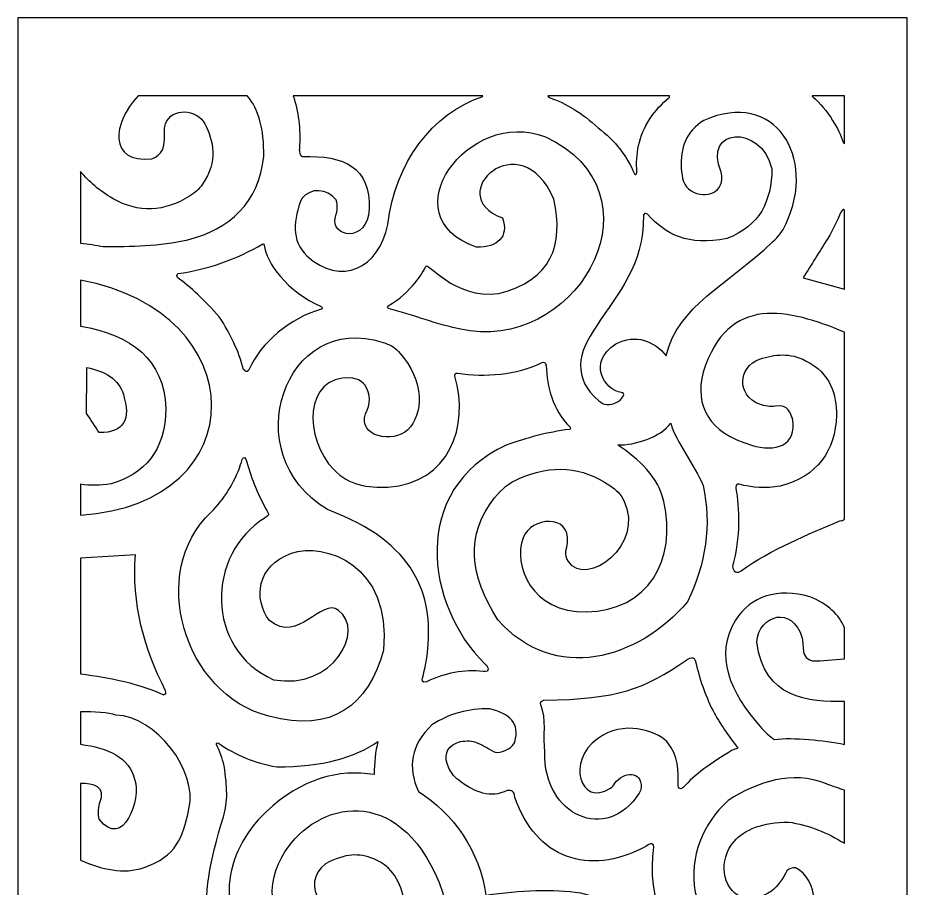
# Model space of a CAD drawing. Header units: centimetres. Extents: x -9 to 4.4, y -7.2 to 13.5.
# Drawn here: x -8.98 to -2.92, y 7.56 to 13.49 of the extents above; entities that cross this region are included whole.
import ezdxf

# ---------------------------------------------------------------- set-up
doc = ezdxf.new("R2010")
doc.units = ezdxf.units.CM
doc.header["$MEASUREMENT"] = 0
doc.layers.add('layer 1', color=7, linetype='Continuous')

msp = doc.modelspace()

# ---------------------------------------------------------------- linework, layer by layer
at = {"layer": 'layer 1', "color": 177}
for points, knots in [([(-8.98179, 13.4919), (-8.98179, 13.4919), (-2.92349, 13.4919), (-2.92349, 13.4919), (-2.92349, 13.4919), (-2.92349, 13.4919), (-2.92349, -7.19655), (-2.92349, -7.19655), (-2.92349, -7.19655), (-2.92349, -7.19655), (-8.98179, -7.19655), (-8.98179, -7.19655), (-8.98179, -7.19655), (-8.98179, -7.19655), (-8.98179, 13.4919), (-8.98179, 13.4919)], [0, 0, 0, 0, 0.2, 0.2, 0.2, 0.2, 0.4, 0.4, 0.4, 0.4, 0.6, 0.6, 0.6, 0.6, 1, 1, 1, 1]), ([(-4.56528, 11.18896), (-4.64605, 11.28924), (-4.77162, 11.34064), (-4.90933, 11.26988), (-4.90933, 11.26988), (-5.10112, 11.14479), (-4.99022, 10.95482), (-4.86876, 10.93836), (-4.86876, 10.93836), (-4.86059, 10.93798), (-4.84741, 10.93008), (-4.85754, 10.91278), (-4.85754, 10.91278), (-4.88207, 10.8742), (-4.92229, 10.85528), (-4.96899, 10.8577), (-4.96899, 10.8577), (-4.99528, 10.85905), (-5.00497, 10.86583), (-5.02467, 10.88242), (-5.02467, 10.88242), (-5.2053, 11.03447), (-5.16825, 11.21183), (-5.04078, 11.39007), (-5.04078, 11.39007), (-4.88715, 11.62722), (-4.72133, 11.79614), (-4.71913, 12.14638), (-4.71913, 12.14638), (-4.71564, 12.15714), (-4.70858, 12.16267), (-4.6933, 12.15459), (-4.6933, 12.15459), (-4.56688, 12.01406), (-4.41951, 11.93592), (-4.1522, 11.98804), (-4.1522, 11.98804), (-3.92596, 12.07211), (-3.84792, 12.24509), (-3.84483, 12.46306), (-3.84483, 12.46306), (-3.92352, 12.77618), (-4.31777, 12.73959), (-4.19133, 12.44072), (-4.19133, 12.44072), (-4.15909, 12.29986), (-4.29484, 12.25148), (-4.39473, 12.31212), (-4.39473, 12.31212), (-4.44921, 12.3452), (-4.45759, 12.39856), (-4.46224, 12.46697), (-4.46224, 12.46697), (-4.47163, 12.60473), (-4.42943, 12.71767), (-4.30869, 12.79279), (-4.30869, 12.79279), (-3.8259, 13.008), (-3.53528, 12.54426), (-3.75036, 12.08499), (-3.75036, 12.08499), (-3.77457, 12.03331), (-3.7994, 12.00382), (-3.84052, 11.96446), (-3.84052, 11.96446), (-4.14262, 11.67525), (-4.4859, 11.53053), (-4.56528, 11.18896)], [0, 0, 0, 0, 0.0555556, 0.0555556, 0.0555556, 0.0555556, 0.1111111, 0.1111111, 0.1111111, 0.1111111, 0.1666667, 0.1666667, 0.1666667, 0.1666667, 0.2222222, 0.2222222, 0.2222222, 0.2222222, 0.2777778, 0.2777778, 0.2777778, 0.2777778, 0.3333333, 0.3333333, 0.3333333, 0.3333333, 0.3888889, 0.3888889, 0.3888889, 0.3888889, 0.4444444, 0.4444444, 0.4444444, 0.4444444, 0.5, 0.5, 0.5, 0.5, 0.5555556, 0.5555556, 0.5555556, 0.5555556, 0.6111111, 0.6111111, 0.6111111, 0.6111111, 0.6666667, 0.6666667, 0.6666667, 0.6666667, 0.7222222, 0.7222222, 0.7222222, 0.7222222, 0.7777778, 0.7777778, 0.7777778, 0.7777778, 0.8333333, 0.8333333, 0.8333333, 0.8333333, 0.8888889, 0.8888889, 0.8888889, 0.8888889, 1, 1, 1, 1]), ([(-8.16236, 12.9605), (-8.16236, 12.9605), (-7.41829, 12.9605), (-7.41829, 12.9605), (-7.41829, 12.9605), (-7.3423, 12.86915), (-7.30289, 12.73462), (-7.30694, 12.54689), (-7.30694, 12.54689), (-7.33826, 12.23015), (-7.53962, 12.05096), (-7.82385, 11.97969), (-7.82385, 11.97969), (-8.01966, 11.93503), (-8.21051, 11.93361), (-8.40055, 11.93331), (-8.40055, 11.93331), (-8.44952, 11.94251), (-8.50064, 11.95016), (-8.55441, 11.95686), (-8.55441, 11.95686), (-8.55441, 11.95686), (-8.55441, 12.44492), (-8.55441, 12.44492), (-8.55441, 12.44492), (-8.49601, 12.37489), (-8.42524, 12.31279), (-8.33231, 12.25909), (-8.33231, 12.25909), (-8.16171, 12.15977), (-7.98147, 12.17013), (-7.81181, 12.27622), (-7.81181, 12.27622), (-7.77383, 12.29997), (-7.74943, 12.32103), (-7.72381, 12.35791), (-7.72381, 12.35791), (-7.61696, 12.51177), (-7.6483, 12.65719), (-7.70809, 12.76834), (-7.70809, 12.76834), (-7.76313, 12.87065), (-7.93072, 12.88509), (-7.97523, 12.76849), (-7.97523, 12.76849), (-7.98391, 12.74569), (-7.98213, 12.7286), (-7.98149, 12.70481), (-7.98149, 12.70481), (-7.97883, 12.60736), (-7.99608, 12.55854), (-8.06974, 12.53014), (-8.06974, 12.53014), (-8.36556, 12.49898), (-8.33856, 12.77536), (-8.16236, 12.9605)], [0, 0, 0, 0, 0.0666667, 0.0666667, 0.0666667, 0.0666667, 0.1333333, 0.1333333, 0.1333333, 0.1333333, 0.2, 0.2, 0.2, 0.2, 0.2666667, 0.2666667, 0.2666667, 0.2666667, 0.3333333, 0.3333333, 0.3333333, 0.3333333, 0.4, 0.4, 0.4, 0.4, 0.4666667, 0.4666667, 0.4666667, 0.4666667, 0.5333333, 0.5333333, 0.5333333, 0.5333333, 0.6, 0.6, 0.6, 0.6, 0.6666667, 0.6666667, 0.6666667, 0.6666667, 0.7333333, 0.7333333, 0.7333333, 0.7333333, 0.8, 0.8, 0.8, 0.8, 0.8666667, 0.8666667, 0.8666667, 0.8666667, 1, 1, 1, 1]), ([(-7.10684, 12.9605), (-7.10684, 12.9605), (-5.81376, 12.9605), (-5.81376, 12.9605), (-5.81376, 12.9605), (-5.81504, 12.95569), (-5.8209, 12.95111), (-5.8205, 12.95289), (-5.8205, 12.95289), (-6.15391, 12.84398), (-6.41744, 12.49893), (-6.46025, 12.08305), (-6.46025, 12.08305), (-6.52099, 11.78723), (-6.78086, 11.65623), (-7.01351, 11.87068), (-7.01351, 11.87068), (-7.11986, 11.9687), (-7.10477, 12.1225), (-7.04705, 12.26092), (-7.04705, 12.26092), (-6.9861, 12.33681), (-6.8748, 12.32903), (-6.81232, 12.2507), (-6.81232, 12.2507), (-6.80238, 12.20867), (-6.80353, 12.18461), (-6.81755, 12.13572), (-6.81755, 12.13572), (-6.85795, 11.9947), (-6.59835, 11.95094), (-6.58879, 12.18923), (-6.58879, 12.18923), (-6.5771, 12.4701), (-6.75824, 12.55778), (-7.04274, 12.54584), (-7.04274, 12.54584), (-7.06013, 12.55458), (-7.06362, 12.57522), (-7.0641, 12.59628), (-7.0641, 12.59628), (-7.0641, 12.59628), (-7.06382, 12.59719), (-7.06382, 12.59719), (-7.06382, 12.59719), (-7.05448, 12.73594), (-7.06998, 12.85721), (-7.10684, 12.9605)], [0, 0, 0, 0, 0.0769231, 0.0769231, 0.0769231, 0.0769231, 0.1538462, 0.1538462, 0.1538462, 0.1538462, 0.2307692, 0.2307692, 0.2307692, 0.2307692, 0.3076923, 0.3076923, 0.3076923, 0.3076923, 0.3846154, 0.3846154, 0.3846154, 0.3846154, 0.4615385, 0.4615385, 0.4615385, 0.4615385, 0.5384615, 0.5384615, 0.5384615, 0.5384615, 0.6153846, 0.6153846, 0.6153846, 0.6153846, 0.6923077, 0.6923077, 0.6923077, 0.6923077, 0.7692308, 0.7692308, 0.7692308, 0.7692308, 0.8461538, 0.8461538, 0.8461538, 0.8461538, 1, 1, 1, 1]), ([(-5.37097, 12.9605), (-5.37097, 12.9605), (-4.54256, 12.9605), (-4.54256, 12.9605), (-4.54256, 12.9605), (-4.54156, 12.95565), (-4.54259, 12.95036), (-4.54475, 12.94926), (-4.54475, 12.94926), (-4.59393, 12.90769), (-4.63872, 12.85924), (-4.67753, 12.80397), (-4.67753, 12.80397), (-4.75206, 12.68451), (-4.7744, 12.56156), (-4.76488, 12.43901), (-4.76488, 12.43901), (-4.76774, 12.4189), (-4.7744, 12.42239), (-4.78138, 12.42874), (-4.78138, 12.42874), (-4.83268, 12.55007), (-4.9141, 12.65445), (-5.0296, 12.74249), (-5.0296, 12.74249), (-5.13727, 12.84249), (-5.24877, 12.90934), (-5.35986, 12.94785), (-5.35986, 12.94785), (-5.3662, 12.95014), (-5.37106, 12.95565), (-5.37097, 12.9605)], [0, 0, 0, 0, 0.1111111, 0.1111111, 0.1111111, 0.1111111, 0.2222222, 0.2222222, 0.2222222, 0.2222222, 0.3333333, 0.3333333, 0.3333333, 0.3333333, 0.4444444, 0.4444444, 0.4444444, 0.4444444, 0.5555556, 0.5555556, 0.5555556, 0.5555556, 0.6666667, 0.6666667, 0.6666667, 0.6666667, 0.7777778, 0.7777778, 0.7777778, 0.7777778, 1, 1, 1, 1]), ([(-3.57178, 12.9605), (-3.57178, 12.9605), (-3.35088, 12.9605), (-3.35088, 12.9605), (-3.35088, 12.9605), (-3.35088, 12.9605), (-3.35088, 12.63392), (-3.35088, 12.63392), (-3.35088, 12.63392), (-3.35405, 12.63603), (-3.35713, 12.64085), (-3.35861, 12.64485), (-3.35861, 12.64485), (-3.37622, 12.69355), (-3.40025, 12.74247), (-3.43129, 12.79279), (-3.43129, 12.79279), (-3.47046, 12.8555), (-3.51645, 12.90916), (-3.56737, 12.95419), (-3.56737, 12.95419), (-3.56997, 12.95654), (-3.5713, 12.95864), (-3.57178, 12.9605)], [0, 0, 0, 0, 0.1428571, 0.1428571, 0.1428571, 0.1428571, 0.2857143, 0.2857143, 0.2857143, 0.2857143, 0.4285714, 0.4285714, 0.4285714, 0.4285714, 0.5714286, 0.5714286, 0.5714286, 0.5714286, 0.7142857, 0.7142857, 0.7142857, 0.7142857, 1, 1, 1, 1]), ([(-6.45617, 11.51136), (-6.2869, 11.46695), (-6.13092, 11.40254), (-5.95244, 11.36748), (-5.95244, 11.36748), (-5.9354, 11.36412), (-5.91842, 11.36136), (-5.90158, 11.35912), (-5.90158, 11.35912), (-5.13227, 11.25742), (-4.58552, 12.3064), (-5.38726, 12.68102), (-5.38726, 12.68102), (-5.91035, 12.88402), (-6.46199, 12.13541), (-5.85669, 11.9294), (-5.85669, 11.9294), (-5.71342, 11.92577), (-5.63669, 11.99752), (-5.67937, 12.12782), (-5.67937, 12.12782), (-6.10192, 12.28122), (-5.55206, 12.78518), (-5.33138, 12.25629), (-5.33138, 12.25629), (-5.2607, 11.94092), (-5.34504, 11.70578), (-5.70581, 11.61361), (-5.70581, 11.61361), (-6.02045, 11.5718), (-6.18844, 11.84012), (-6.20448, 11.79521), (-6.20448, 11.79521), (-6.21452, 11.76713), (-6.30388, 11.61627), (-6.45792, 11.53006), (-6.45792, 11.53006), (-6.46256, 11.52704), (-6.46842, 11.51575), (-6.45617, 11.51136)], [0, 0, 0, 0, 0.0909091, 0.0909091, 0.0909091, 0.0909091, 0.1818182, 0.1818182, 0.1818182, 0.1818182, 0.2727273, 0.2727273, 0.2727273, 0.2727273, 0.3636364, 0.3636364, 0.3636364, 0.3636364, 0.4545455, 0.4545455, 0.4545455, 0.4545455, 0.5454545, 0.5454545, 0.5454545, 0.5454545, 0.6363636, 0.6363636, 0.6363636, 0.6363636, 0.7272727, 0.7272727, 0.7272727, 0.7272727, 0.8181818, 0.8181818, 0.8181818, 0.8181818, 1, 1, 1, 1]), ([(-3.35088, 12.18425), (-3.35088, 12.18425), (-3.35088, 11.64256), (-3.35088, 11.64256), (-3.35088, 11.64256), (-3.35088, 11.64256), (-3.63248, 11.7198), (-3.63248, 11.7198), (-3.63248, 11.7198), (-3.57658, 11.80921), (-3.52071, 11.89863), (-3.46481, 11.98804), (-3.46481, 11.98804), (-3.42887, 12.04926), (-3.39878, 12.10911), (-3.37559, 12.16821), (-3.37559, 12.16821), (-3.36313, 12.18688), (-3.35572, 12.18851), (-3.35088, 12.18425)], [0, 0, 0, 0, 0.1666667, 0.1666667, 0.1666667, 0.1666667, 0.3333333, 0.3333333, 0.3333333, 0.3333333, 0.5, 0.5, 0.5, 0.5, 0.6666667, 0.6666667, 0.6666667, 0.6666667, 1, 1, 1, 1]), ([(-7.44429, 11.09567), (-7.43283, 11.08291), (-7.42167, 11.07686), (-7.41085, 11.08811), (-7.41085, 11.08811), (-7.32225, 11.28516), (-7.12311, 11.44799), (-6.91499, 11.50558), (-6.91499, 11.50558), (-6.90128, 11.50951), (-6.90979, 11.52138), (-6.91457, 11.52412), (-6.91457, 11.52412), (-7.14928, 11.62619), (-7.29097, 11.82692), (-7.3028, 11.9417), (-7.3028, 11.9417), (-7.30297, 11.94956), (-7.31203, 11.95044), (-7.31344, 11.95063), (-7.31344, 11.95063), (-7.49223, 11.84735), (-7.68398, 11.77794), (-7.89049, 11.74858), (-7.89049, 11.74858), (-7.90119, 11.74404), (-7.89797, 11.72899), (-7.89415, 11.72262), (-7.89415, 11.72262), (-7.80304, 11.65484), (-7.70861, 11.56758), (-7.60925, 11.45399), (-7.60925, 11.45399), (-7.53205, 11.33879), (-7.47708, 11.21935), (-7.44429, 11.09567)], [0, 0, 0, 0, 0.1, 0.1, 0.1, 0.1, 0.2, 0.2, 0.2, 0.2, 0.3, 0.3, 0.3, 0.3, 0.4, 0.4, 0.4, 0.4, 0.5, 0.5, 0.5, 0.5, 0.6, 0.6, 0.6, 0.6, 0.7, 0.7, 0.7, 0.7, 0.8, 0.8, 0.8, 0.8, 1, 1, 1, 1]), ([(-8.55441, 10.10235), (-8.55441, 10.10235), (-8.55441, 10.31308), (-8.55441, 10.31308), (-8.55441, 10.31308), (-8.49003, 10.3044), (-8.42178, 10.30344), (-8.34634, 10.3169), (-8.34634, 10.3169), (-8.11714, 10.3834), (-7.9786, 10.54052), (-7.97254, 10.83015), (-7.97254, 10.83015), (-7.98648, 11.16416), (-8.20519, 11.33096), (-8.55441, 11.3912), (-8.55441, 11.3912), (-8.55441, 11.3912), (-8.55441, 11.70404), (-8.55441, 11.70404), (-8.55441, 11.70404), (-7.37531, 11.48813), (-7.35181, 10.18379), (-8.55441, 10.10235)], [0, 0, 0, 0, 0.1428571, 0.1428571, 0.1428571, 0.1428571, 0.2857143, 0.2857143, 0.2857143, 0.2857143, 0.4285714, 0.4285714, 0.4285714, 0.4285714, 0.5714286, 0.5714286, 0.5714286, 0.5714286, 0.7142857, 0.7142857, 0.7142857, 0.7142857, 1, 1, 1, 1]), ([(-3.35088, 11.34958), (-3.35088, 11.34958), (-3.35088, 10.07664), (-3.35088, 10.07664), (-3.35088, 10.07664), (-3.35908, 10.06981), (-3.3673, 10.06313), (-3.37826, 10.06586), (-3.37826, 10.06586), (-3.5969, 9.97122), (-3.84954, 9.87294), (-4.05361, 9.72398), (-4.05361, 9.72398), (-4.10166, 9.68989), (-4.11351, 9.74901), (-4.11319, 9.7541), (-4.11319, 9.7541), (-4.05815, 9.95315), (-4.06713, 10.15602), (-4.09064, 10.28403), (-4.09064, 10.28403), (-4.0935, 10.29614), (-4.08978, 10.31915), (-4.06897, 10.31482), (-4.06897, 10.31482), (-3.97965, 10.28889), (-3.88645, 10.28521), (-3.78895, 10.30032), (-3.78895, 10.30032), (-3.53858, 10.36375), (-3.41099, 10.54388), (-3.40567, 10.78391), (-3.40567, 10.78391), (-3.40264, 10.9196), (-3.44512, 11.07159), (-3.61571, 11.15536), (-3.61571, 11.15536), (-3.72004, 11.21217), (-3.82436, 11.19912), (-3.92865, 11.16654), (-3.92865, 11.16654), (-4.07932, 11.1115), (-4.08489, 10.91608), (-3.92865, 10.85917), (-3.92865, 10.85917), (-3.89723, 10.84581), (-3.85538, 10.83906), (-3.82186, 10.84551), (-3.82186, 10.84551), (-3.72565, 10.86399), (-3.72222, 10.7904), (-3.70513, 10.76416), (-3.70513, 10.76416), (-3.67178, 10.56855), (-3.82329, 10.53253), (-3.98455, 10.57974), (-3.98455, 10.57974), (-4.27683, 10.66988), (-4.3704, 10.84246), (-4.31428, 11.07713), (-4.31428, 11.07713), (-4.14278, 11.61534), (-3.73038, 11.50671), (-3.35088, 11.34958)], [0, 0, 0, 0, 0.0588235, 0.0588235, 0.0588235, 0.0588235, 0.1176471, 0.1176471, 0.1176471, 0.1176471, 0.1764706, 0.1764706, 0.1764706, 0.1764706, 0.2352941, 0.2352941, 0.2352941, 0.2352941, 0.2941176, 0.2941176, 0.2941176, 0.2941176, 0.3529412, 0.3529412, 0.3529412, 0.3529412, 0.4117647, 0.4117647, 0.4117647, 0.4117647, 0.4705882, 0.4705882, 0.4705882, 0.4705882, 0.5294118, 0.5294118, 0.5294118, 0.5294118, 0.5882353, 0.5882353, 0.5882353, 0.5882353, 0.6470588, 0.6470588, 0.6470588, 0.6470588, 0.7058824, 0.7058824, 0.7058824, 0.7058824, 0.7647059, 0.7647059, 0.7647059, 0.7647059, 0.8235294, 0.8235294, 0.8235294, 0.8235294, 0.8823529, 0.8823529, 0.8823529, 0.8823529, 1, 1, 1, 1]), ([(-5.21856, 10.70161), (-5.34393, 10.83091), (-5.37459, 10.97018), (-5.38308, 11.12352), (-5.38308, 11.12352), (-5.38319, 11.14752), (-5.4032, 11.14741), (-5.40929, 11.143), (-5.40929, 11.143), (-5.58965, 11.05675), (-5.79555, 11.04286), (-5.98618, 11.0701), (-5.98618, 11.0701), (-6.00236, 11.07417), (-6.00719, 11.06141), (-6.00494, 11.05065), (-6.00494, 11.05065), (-5.90364, 10.70874), (-6.04254, 10.32081), (-6.46092, 10.29466), (-6.46092, 10.29466), (-6.59738, 10.28613), (-6.7285, 10.30891), (-6.82775, 10.4112), (-6.82775, 10.4112), (-7.03579, 10.62563), (-7.03333, 11.05452), (-6.71625, 11.0387), (-6.71625, 11.0387), (-6.66991, 11.02924), (-6.64959, 11.02668), (-6.61764, 10.99011), (-6.61764, 10.99011), (-6.57805, 10.92729), (-6.57672, 10.86192), (-6.61365, 10.79398), (-6.61365, 10.79398), (-6.66707, 10.6374), (-6.42654, 10.58907), (-6.32597, 10.68499), (-6.32597, 10.68499), (-6.22154, 10.78458), (-6.20206, 11.01497), (-6.38896, 11.21774), (-6.38896, 11.21774), (-6.42151, 11.25307), (-6.44764, 11.2646), (-6.49364, 11.27978), (-6.49364, 11.27978), (-7.16365, 11.50129), (-7.50301, 10.51704), (-6.87234, 10.14099), (-6.87234, 10.14099), (-6.26551, 9.91597), (-6.15475, 9.55084), (-6.18855, 9.1943), (-6.18855, 9.1943), (-6.19464, 9.12746), (-6.20641, 9.05893), (-6.22589, 8.99146), (-6.22589, 8.99146), (-6.22938, 8.98016), (-6.22801, 8.95582), (-6.19863, 8.96681), (-6.19863, 8.96681), (-6.07522, 9.02791), (-5.93864, 9.05197), (-5.81224, 9.03867), (-5.81224, 9.03867), (-5.76159, 9.03066), (-5.777, 9.07001), (-5.80016, 9.08892), (-5.80016, 9.08892), (-6.20855, 9.49299), (-6.30872, 10.27894), (-5.6555, 10.57974), (-5.6555, 10.57974), (-5.51589, 10.62982), (-5.37352, 10.66887), (-5.22588, 10.68686), (-5.22588, 10.68686), (-5.21268, 10.6885), (-5.21735, 10.70016), (-5.21856, 10.70161)], [0, 0, 0, 0, 0.0454545, 0.0454545, 0.0454545, 0.0454545, 0.0909091, 0.0909091, 0.0909091, 0.0909091, 0.1363636, 0.1363636, 0.1363636, 0.1363636, 0.1818182, 0.1818182, 0.1818182, 0.1818182, 0.2272727, 0.2272727, 0.2272727, 0.2272727, 0.2727273, 0.2727273, 0.2727273, 0.2727273, 0.3181818, 0.3181818, 0.3181818, 0.3181818, 0.3636364, 0.3636364, 0.3636364, 0.3636364, 0.4090909, 0.4090909, 0.4090909, 0.4090909, 0.4545455, 0.4545455, 0.4545455, 0.4545455, 0.5, 0.5, 0.5, 0.5, 0.5454545, 0.5454545, 0.5454545, 0.5454545, 0.5909091, 0.5909091, 0.5909091, 0.5909091, 0.6363636, 0.6363636, 0.6363636, 0.6363636, 0.6818182, 0.6818182, 0.6818182, 0.6818182, 0.7272727, 0.7272727, 0.7272727, 0.7272727, 0.7727273, 0.7727273, 0.7727273, 0.7727273, 0.8181818, 0.8181818, 0.8181818, 0.8181818, 0.8636364, 0.8636364, 0.8636364, 0.8636364, 0.9090909, 0.9090909, 0.9090909, 0.9090909, 1, 1, 1, 1]), ([(-8.51091, 11.10912), (-8.51185, 11.00496), (-8.51277, 10.90083), (-8.5137, 10.79669), (-8.5137, 10.79669), (-8.48487, 10.75298), (-8.45605, 10.70928), (-8.42722, 10.66559), (-8.42722, 10.66559), (-8.2573, 10.66384), (-8.20944, 10.75567), (-8.26264, 10.925), (-8.26264, 10.925), (-8.29519, 11.03243), (-8.38911, 11.08355), (-8.51091, 11.10912)], [0, 0, 0, 0, 0.2, 0.2, 0.2, 0.2, 0.4, 0.4, 0.4, 0.4, 0.6, 0.6, 0.6, 0.6, 1, 1, 1, 1]), ([(-4.53456, 10.72902), (-4.60643, 10.63236), (-4.77898, 10.57976), (-4.8944, 10.58121), (-4.8944, 10.58121), (-4.74939, 10.48497), (-4.61621, 10.35786), (-4.58195, 10.19704), (-4.58195, 10.19704), (-4.48821, 9.79718), (-4.68842, 9.4516), (-5.10934, 9.44398), (-5.10934, 9.44398), (-5.48459, 9.43712), (-5.60996, 9.76389), (-5.54003, 9.94884), (-5.54003, 9.94884), (-5.48571, 10.09248), (-5.21787, 10.11489), (-5.23681, 9.9162), (-5.23681, 9.9162), (-5.24097, 9.87236), (-5.26621, 9.83776), (-5.23078, 9.78617), (-5.23078, 9.78617), (-5.10718, 9.60627), (-4.70843, 9.89596), (-4.85351, 10.20236), (-4.85351, 10.20236), (-4.87673, 10.25139), (-4.90434, 10.27436), (-4.94873, 10.30488), (-4.94873, 10.30488), (-5.13862, 10.43546), (-5.34345, 10.4493), (-5.56212, 10.35482), (-5.56212, 10.35482), (-5.63852, 10.32182), (-5.68164, 10.28626), (-5.734, 10.22079), (-5.734, 10.22079), (-5.93382, 9.97092), (-5.90505, 9.69159), (-5.7114, 9.38939), (-5.7114, 9.38939), (-5.32285, 8.95084), (-4.75704, 9.12013), (-4.42044, 9.51234), (-4.42044, 9.51234), (-4.29497, 9.77326), (-4.25377, 10.03757), (-4.31428, 10.30591), (-4.31428, 10.30591), (-4.36977, 10.43987), (-4.49931, 10.60455), (-4.53456, 10.72902)], [0, 0, 0, 0, 0.0666667, 0.0666667, 0.0666667, 0.0666667, 0.1333333, 0.1333333, 0.1333333, 0.1333333, 0.2, 0.2, 0.2, 0.2, 0.2666667, 0.2666667, 0.2666667, 0.2666667, 0.3333333, 0.3333333, 0.3333333, 0.3333333, 0.4, 0.4, 0.4, 0.4, 0.4666667, 0.4666667, 0.4666667, 0.4666667, 0.5333333, 0.5333333, 0.5333333, 0.5333333, 0.6, 0.6, 0.6, 0.6, 0.6666667, 0.6666667, 0.6666667, 0.6666667, 0.7333333, 0.7333333, 0.7333333, 0.7333333, 0.8, 0.8, 0.8, 0.8, 0.8666667, 0.8666667, 0.8666667, 0.8666667, 1, 1, 1, 1]), ([(-7.4276, 10.48474), (-7.44107, 10.50882), (-7.45274, 10.48552), (-7.45392, 10.48228), (-7.45392, 10.48228), (-7.45707, 10.4706), (-7.46035, 10.45893), (-7.46383, 10.4472), (-7.46383, 10.4472), (-7.50837, 10.32022), (-7.57619, 10.21266), (-7.66519, 10.12279), (-7.66519, 10.12279), (-8.09746, 9.72003), (-7.85392, 8.87896), (-7.27084, 8.73288), (-7.27084, 8.73288), (-6.83937, 8.61707), (-6.59421, 8.80717), (-6.4906, 9.18312), (-6.4906, 9.18312), (-6.43282, 9.76849), (-6.89706, 9.92147), (-7.11706, 9.84312), (-7.11706, 9.84312), (-7.35301, 9.7591), (-7.37975, 9.53367), (-7.26802, 9.3845), (-7.26802, 9.3845), (-7.06866, 9.22277), (-6.91757, 9.54399), (-6.79626, 9.45442), (-6.79626, 9.45442), (-6.61443, 9.32017), (-6.83117, 8.90633), (-7.24011, 8.98176), (-7.24011, 8.98176), (-7.7096, 9.19117), (-7.69868, 9.8386), (-7.29679, 10.08555), (-7.29679, 10.08555), (-7.25819, 10.10923), (-7.27288, 10.1089), (-7.29379, 10.14854), (-7.29379, 10.14854), (-7.35104, 10.25705), (-7.39769, 10.3686), (-7.4276, 10.48474)], [0, 0, 0, 0, 0.0769231, 0.0769231, 0.0769231, 0.0769231, 0.1538462, 0.1538462, 0.1538462, 0.1538462, 0.2307692, 0.2307692, 0.2307692, 0.2307692, 0.3076923, 0.3076923, 0.3076923, 0.3076923, 0.3846154, 0.3846154, 0.3846154, 0.3846154, 0.4615385, 0.4615385, 0.4615385, 0.4615385, 0.5384615, 0.5384615, 0.5384615, 0.5384615, 0.6153846, 0.6153846, 0.6153846, 0.6153846, 0.6923077, 0.6923077, 0.6923077, 0.6923077, 0.7692308, 0.7692308, 0.7692308, 0.7692308, 0.8461538, 0.8461538, 0.8461538, 0.8461538, 1, 1, 1, 1]), ([(-8.55441, 9.02154), (-8.55441, 9.02154), (-8.55441, 9.81055), (-8.55441, 9.81055), (-8.55441, 9.81055), (-8.55441, 9.81055), (-8.17977, 9.83194), (-8.17977, 9.83194), (-8.17977, 9.83194), (-8.20711, 9.50623), (-8.12258, 9.19312), (-7.9746, 8.90601), (-7.9746, 8.90601), (-7.96908, 8.89124), (-7.97376, 8.88205), (-7.98818, 8.87886), (-7.98818, 8.87886), (-8.15139, 8.95491), (-8.34725, 8.99454), (-8.55441, 9.02154)], [0, 0, 0, 0, 0.1666667, 0.1666667, 0.1666667, 0.1666667, 0.3333333, 0.3333333, 0.3333333, 0.3333333, 0.5, 0.5, 0.5, 0.5, 0.6666667, 0.6666667, 0.6666667, 0.6666667, 1, 1, 1, 1]), ([(-3.35088, 9.33553), (-3.35088, 9.33553), (-3.35088, 9.12481), (-3.35088, 9.12481), (-3.35088, 9.12481), (-3.42016, 9.11783), (-3.51447, 9.10855), (-3.55764, 9.10992), (-3.55764, 9.10992), (-3.59007, 9.11061), (-3.61972, 9.12961), (-3.6299, 9.17109), (-3.6299, 9.17109), (-3.63269, 9.20258), (-3.63547, 9.2341), (-3.63824, 9.26561), (-3.63824, 9.26561), (-3.70505, 9.49286), (-3.93266, 9.4238), (-3.94821, 9.23919), (-3.94821, 9.23919), (-3.90137, 8.85006), (-3.59262, 8.83065), (-3.35088, 8.83302), (-3.35088, 8.83302), (-3.35088, 8.83302), (-3.35088, 8.54115), (-3.35088, 8.54115), (-3.35088, 8.54115), (-3.49675, 8.56915), (-3.69407, 8.59156), (-3.82951, 8.57489), (-3.82951, 8.57489), (-3.86001, 8.59658), (-3.89199, 8.62525), (-3.92505, 8.66276), (-3.92505, 8.66276), (-4.12913, 8.89439), (-4.24211, 9.14873), (-4.09241, 9.38801), (-4.09241, 9.38801), (-3.98894, 9.55343), (-3.80463, 9.60793), (-3.58751, 9.547), (-3.58751, 9.547), (-3.46474, 9.49836), (-3.38554, 9.42488), (-3.35088, 9.33553)], [0, 0, 0, 0, 0.0769231, 0.0769231, 0.0769231, 0.0769231, 0.1538462, 0.1538462, 0.1538462, 0.1538462, 0.2307692, 0.2307692, 0.2307692, 0.2307692, 0.3076923, 0.3076923, 0.3076923, 0.3076923, 0.3846154, 0.3846154, 0.3846154, 0.3846154, 0.4615385, 0.4615385, 0.4615385, 0.4615385, 0.5384615, 0.5384615, 0.5384615, 0.5384615, 0.6153846, 0.6153846, 0.6153846, 0.6153846, 0.6923077, 0.6923077, 0.6923077, 0.6923077, 0.7692308, 0.7692308, 0.7692308, 0.7692308, 0.8461538, 0.8461538, 0.8461538, 0.8461538, 1, 1, 1, 1]), ([(-4.41762, 9.12118), (-4.42004, 9.11954), (-4.42247, 9.11792), (-4.42487, 9.1163), (-4.42487, 9.1163), (-4.72465, 8.9145), (-4.88705, 8.85192), (-5.40093, 8.84153), (-5.40093, 8.84153), (-5.40984, 8.84117), (-5.42667, 8.82714), (-5.41959, 8.81171), (-5.41959, 8.81171), (-5.37861, 8.7148), (-5.40391, 8.59274), (-5.39246, 8.4898), (-5.39246, 8.4898), (-5.40208, 8.05114), (-4.96771, 7.86609), (-4.74994, 8.20813), (-4.74994, 8.20813), (-4.74109, 8.22202), (-4.73798, 8.23022), (-4.73676, 8.24689), (-4.73676, 8.24689), (-4.72783, 8.36645), (-4.85773, 8.35514), (-4.9145, 8.27581), (-4.9145, 8.27581), (-4.92551, 8.26044), (-4.92872, 8.25324), (-4.94528, 8.24268), (-4.94528, 8.24268), (-5.15123, 8.11127), (-5.24635, 8.43011), (-5.03311, 8.57956), (-5.03311, 8.57956), (-4.85494, 8.71049), (-4.63964, 8.63443), (-4.56009, 8.56018), (-4.56009, 8.56018), (-4.47766, 8.46162), (-4.48254, 8.35872), (-4.48309, 8.25843), (-4.48309, 8.25843), (-4.48212, 8.24689), (-4.47266, 8.2252), (-4.44992, 8.24682), (-4.44992, 8.24682), (-4.36962, 8.33818), (-4.26527, 8.40985), (-4.11605, 8.50081), (-4.11605, 8.50081), (-4.10311, 8.50598), (-4.09022, 8.51086), (-4.07732, 8.51552), (-4.07732, 8.51552), (-4.13976, 8.59644), (-4.19812, 8.68147), (-4.24861, 8.77434), (-4.24861, 8.77434), (-4.29925, 8.87631), (-4.33908, 8.98951), (-4.3672, 9.11397), (-4.3672, 9.11397), (-4.37262, 9.11984), (-4.3759, 9.14705), (-4.41762, 9.12118)], [0, 0, 0, 0, 0.0555556, 0.0555556, 0.0555556, 0.0555556, 0.1111111, 0.1111111, 0.1111111, 0.1111111, 0.1666667, 0.1666667, 0.1666667, 0.1666667, 0.2222222, 0.2222222, 0.2222222, 0.2222222, 0.2777778, 0.2777778, 0.2777778, 0.2777778, 0.3333333, 0.3333333, 0.3333333, 0.3333333, 0.3888889, 0.3888889, 0.3888889, 0.3888889, 0.4444444, 0.4444444, 0.4444444, 0.4444444, 0.5, 0.5, 0.5, 0.5, 0.5555556, 0.5555556, 0.5555556, 0.5555556, 0.6111111, 0.6111111, 0.6111111, 0.6111111, 0.6666667, 0.6666667, 0.6666667, 0.6666667, 0.7222222, 0.7222222, 0.7222222, 0.7222222, 0.7777778, 0.7777778, 0.7777778, 0.7777778, 0.8333333, 0.8333333, 0.8333333, 0.8333333, 0.8888889, 0.8888889, 0.8888889, 0.8888889, 1, 1, 1, 1]), ([(-3.35088, 7.11172), (-3.35088, 7.11172), (-3.35088, 6.83228), (-3.35088, 6.83228), (-3.35088, 6.83228), (-3.74764, 6.71418), (-4.25714, 6.68504), (-4.56312, 6.96958), (-4.56312, 6.96958), (-4.74016, 7.17401), (-4.87011, 7.46934), (-5.14953, 7.53035), (-5.14953, 7.53035), (-5.33332, 7.55653), (-5.55834, 7.54794), (-5.79308, 7.51374), (-5.79308, 7.51374), (-5.83458, 7.81044), (-6.01306, 8.07268), (-6.25309, 8.22016), (-6.25309, 8.22016), (-6.32683, 8.3877), (-6.30533, 8.5366), (-6.16145, 8.67409), (-6.16145, 8.67409), (-6.03912, 8.75347), (-5.91211, 8.78548), (-5.76744, 8.78307), (-5.76744, 8.78307), (-5.63129, 8.74834), (-5.56004, 8.68729), (-5.59699, 8.55671), (-5.59699, 8.55671), (-5.61298, 8.52187), (-5.64642, 8.49915), (-5.69732, 8.4885), (-5.69732, 8.4885), (-5.72601, 8.48253), (-5.73305, 8.48757), (-5.75823, 8.50207), (-5.75823, 8.50207), (-5.7982, 8.52509), (-5.83586, 8.54902), (-5.87931, 8.56064), (-5.87931, 8.56064), (-5.91033, 8.56893), (-5.96117, 8.56456), (-5.99164, 8.55218), (-5.99164, 8.55218), (-6.06902, 8.52073), (-6.07882, 8.45617), (-6.04843, 8.38574), (-6.04843, 8.38574), (-6.03008, 8.34325), (-6.00234, 8.3129), (-5.96486, 8.28619), (-5.96486, 8.28619), (-5.86781, 8.21706), (-5.76403, 8.17001), (-5.6473, 8.22698), (-5.6473, 8.22698), (-5.61719, 8.23125), (-5.59768, 8.2203), (-5.59699, 8.18228), (-5.59699, 8.18228), (-5.45435, 7.76407), (-5.09185, 7.63957), (-4.71402, 7.84139), (-4.71402, 7.84139), (-4.69174, 7.85184), (-4.64666, 7.88725), (-4.64983, 7.84129), (-4.64983, 7.84129), (-4.69884, 7.50292), (-4.56331, 7.10585), (-4.18522, 6.97847), (-4.18522, 6.97847), (-3.94878, 6.89113), (-3.60081, 6.91784), (-3.35088, 7.11172)], [0, 0, 0, 0, 0.047619, 0.047619, 0.047619, 0.047619, 0.0952381, 0.0952381, 0.0952381, 0.0952381, 0.1428571, 0.1428571, 0.1428571, 0.1428571, 0.1904762, 0.1904762, 0.1904762, 0.1904762, 0.2380952, 0.2380952, 0.2380952, 0.2380952, 0.2857143, 0.2857143, 0.2857143, 0.2857143, 0.3333333, 0.3333333, 0.3333333, 0.3333333, 0.3809524, 0.3809524, 0.3809524, 0.3809524, 0.4285714, 0.4285714, 0.4285714, 0.4285714, 0.4761905, 0.4761905, 0.4761905, 0.4761905, 0.5238095, 0.5238095, 0.5238095, 0.5238095, 0.5714286, 0.5714286, 0.5714286, 0.5714286, 0.6190476, 0.6190476, 0.6190476, 0.6190476, 0.6666667, 0.6666667, 0.6666667, 0.6666667, 0.7142857, 0.7142857, 0.7142857, 0.7142857, 0.7619048, 0.7619048, 0.7619048, 0.7619048, 0.8095238, 0.8095238, 0.8095238, 0.8095238, 0.8571429, 0.8571429, 0.8571429, 0.8571429, 0.9047619, 0.9047619, 0.9047619, 0.9047619, 1, 1, 1, 1]), ([(-8.55441, 7.753), (-8.55441, 7.753), (-8.55441, 8.27419), (-8.55441, 8.27419), (-8.55441, 8.27419), (-8.47046, 8.27721), (-8.37189, 8.25816), (-8.42444, 8.13834), (-8.42444, 8.13834), (-8.43464, 8.09929), (-8.43558, 8.06396), (-8.42722, 8.03233), (-8.42722, 8.03233), (-8.26541, 7.81342), (-8.13685, 8.17989), (-8.18454, 8.29733), (-8.18454, 8.29733), (-8.22136, 8.45722), (-8.37051, 8.51546), (-8.55441, 8.54225), (-8.55441, 8.54225), (-8.55441, 8.54225), (-8.55441, 8.76301), (-8.55441, 8.76301), (-8.55441, 8.76301), (-8.466, 8.76218), (-8.36102, 8.76056), (-8.31301, 8.74112), (-8.31301, 8.74112), (-8.04471, 8.73149), (-7.75527, 8.36723), (-7.81561, 8.10124), (-7.81561, 8.10124), (-7.86151, 7.89881), (-7.90001, 7.78206), (-8.12004, 7.70167), (-8.12004, 7.70167), (-8.26484, 7.65442), (-8.40964, 7.68884), (-8.55441, 7.753)], [0, 0, 0, 0, 0.0909091, 0.0909091, 0.0909091, 0.0909091, 0.1818182, 0.1818182, 0.1818182, 0.1818182, 0.2727273, 0.2727273, 0.2727273, 0.2727273, 0.3636364, 0.3636364, 0.3636364, 0.3636364, 0.4545455, 0.4545455, 0.4545455, 0.4545455, 0.5454545, 0.5454545, 0.5454545, 0.5454545, 0.6363636, 0.6363636, 0.6363636, 0.6363636, 0.7272727, 0.7272727, 0.7272727, 0.7272727, 0.8181818, 0.8181818, 0.8181818, 0.8181818, 1, 1, 1, 1]), ([(-7.62854, 8.54064), (-7.60694, 8.49629), (-7.58905, 8.44777), (-7.57533, 8.39464), (-7.57533, 8.39464), (-7.55616, 8.25017), (-7.54811, 8.15395), (-7.58165, 8.04666), (-7.58165, 8.04666), (-7.77225, 7.43693), (-7.72558, 7.1156), (-7.46356, 6.84104), (-7.46356, 6.84104), (-6.84946, 6.25218), (-5.81922, 6.79941), (-6.11114, 7.60107), (-6.11114, 7.60107), (-6.39589, 8.2815), (-6.94445, 8.15107), (-7.1617, 7.80981), (-7.1617, 7.80981), (-7.29686, 7.59752), (-7.30898, 7.29576), (-6.95271, 7.14608), (-6.95271, 7.14608), (-6.88844, 7.12674), (-6.84044, 7.11472), (-6.77667, 7.12855), (-6.77667, 7.12855), (-6.60842, 7.19261), (-6.52677, 7.45362), (-6.67281, 7.47518), (-6.67281, 7.47518), (-6.89056, 7.29538), (-7.06662, 7.59428), (-6.88655, 7.72673), (-6.88655, 7.72673), (-6.74441, 7.80102), (-6.66062, 7.80131), (-6.55768, 7.76092), (-6.55768, 7.76092), (-6.42484, 7.70878), (-6.37589, 7.60147), (-6.34571, 7.46877), (-6.34571, 7.46877), (-6.21471, 6.89283), (-6.91431, 6.62062), (-7.35314, 7.06605), (-7.35314, 7.06605), (-7.6342, 7.38491), (-7.59475, 7.79209), (-7.2903, 8.08168), (-7.2903, 8.08168), (-7.053, 8.30742), (-6.79214, 8.37488), (-6.55516, 8.33505), (-6.55516, 8.33505), (-6.55375, 8.41683), (-6.546, 8.49146), (-6.52874, 8.56018), (-6.52874, 8.56018), (-6.68464, 8.4534), (-6.90612, 8.38568), (-7.21773, 8.38886), (-7.21773, 8.38886), (-7.37008, 8.41168), (-7.49761, 8.46929), (-7.6157, 8.54988), (-7.6157, 8.54988), (-7.62663, 8.55342), (-7.6309, 8.55033), (-7.62854, 8.54064)], [0, 0, 0, 0, 0.0526316, 0.0526316, 0.0526316, 0.0526316, 0.1052632, 0.1052632, 0.1052632, 0.1052632, 0.1578947, 0.1578947, 0.1578947, 0.1578947, 0.2105263, 0.2105263, 0.2105263, 0.2105263, 0.2631579, 0.2631579, 0.2631579, 0.2631579, 0.3157895, 0.3157895, 0.3157895, 0.3157895, 0.3684211, 0.3684211, 0.3684211, 0.3684211, 0.4210526, 0.4210526, 0.4210526, 0.4210526, 0.4736842, 0.4736842, 0.4736842, 0.4736842, 0.5263158, 0.5263158, 0.5263158, 0.5263158, 0.5789474, 0.5789474, 0.5789474, 0.5789474, 0.6315789, 0.6315789, 0.6315789, 0.6315789, 0.6842105, 0.6842105, 0.6842105, 0.6842105, 0.7368421, 0.7368421, 0.7368421, 0.7368421, 0.7894737, 0.7894737, 0.7894737, 0.7894737, 0.8421053, 0.8421053, 0.8421053, 0.8421053, 0.8947368, 0.8947368, 0.8947368, 0.8947368, 1, 1, 1, 1]), ([(-3.35088, 8.2289), (-3.35088, 8.2289), (-3.35088, 7.8674), (-3.35088, 7.8674), (-3.35088, 7.8674), (-3.46567, 7.93876), (-3.59307, 7.99257), (-3.73319, 8.0118), (-3.73319, 8.0118), (-3.90484, 8.01169), (-4.03362, 7.96157), (-4.103, 7.87943), (-4.103, 7.87943), (-4.21124, 7.75129), (-4.18736, 7.56252), (-4.05178, 7.49765), (-4.05178, 7.49765), (-4.00485, 7.47541), (-3.91417, 7.49262), (-3.84864, 7.54102), (-3.84864, 7.54102), (-3.80124, 7.57604), (-3.77006, 7.62871), (-3.74254, 7.67975), (-3.74254, 7.67975), (-3.73067, 7.69129), (-3.70949, 7.70375), (-3.68357, 7.69999), (-3.68357, 7.69999), (-3.53158, 7.62946), (-3.50419, 7.33559), (-3.68836, 7.25188), (-3.68836, 7.25188), (-3.88815, 7.16106), (-4.30104, 7.24309), (-4.36752, 7.53402), (-4.36752, 7.53402), (-4.4076, 7.78612), (-4.3196, 7.98966), (-4.144, 8.15992), (-4.144, 8.15992), (-3.93256, 8.28795), (-3.71459, 8.36712), (-3.47336, 8.27169), (-3.47336, 8.27169), (-3.45073, 8.26164), (-3.39503, 8.24393), (-3.35088, 8.2289)], [0, 0, 0, 0, 0.0769231, 0.0769231, 0.0769231, 0.0769231, 0.1538462, 0.1538462, 0.1538462, 0.1538462, 0.2307692, 0.2307692, 0.2307692, 0.2307692, 0.3076923, 0.3076923, 0.3076923, 0.3076923, 0.3846154, 0.3846154, 0.3846154, 0.3846154, 0.4615385, 0.4615385, 0.4615385, 0.4615385, 0.5384615, 0.5384615, 0.5384615, 0.5384615, 0.6153846, 0.6153846, 0.6153846, 0.6153846, 0.6923077, 0.6923077, 0.6923077, 0.6923077, 0.7692308, 0.7692308, 0.7692308, 0.7692308, 0.8461538, 0.8461538, 0.8461538, 0.8461538, 1, 1, 1, 1])]:
    msp.add_open_spline(points, degree=3, knots=knots, dxfattribs=at)

doc.saveas('drawing.dxf')
